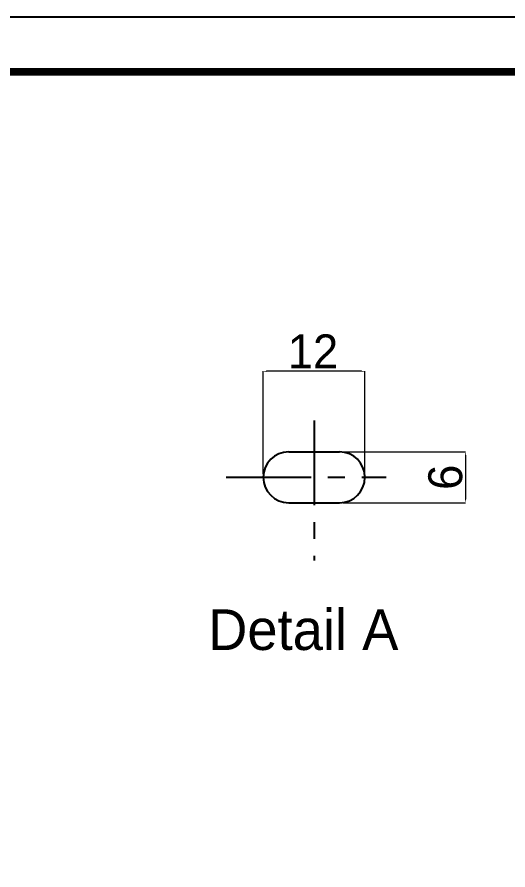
# Model space of a CAD drawing. Extents: x 16296677466 to 16296685071, y -37409618000 to -37409615214.
# Drawn here: x 16296683809 to 16296684389, y -37409616221 to -37409615214 of the extents above; entities that cross this region are included whole.
import ezdxf

# ---------------------------------------------------------------- set-up
doc = ezdxf.new("R2010")
doc.units = 0
doc.header["$LTSCALE"] = 10
doc.header["$MEASUREMENT"] = 0
doc.header["$PDMODE"] = 3
doc.header["$PDSIZE"] = -10
doc.linetypes.add('CENTER', pattern=[2, 1.25, -0.25, 0.25, -0.25])
doc.linetypes.add('CENTER2S', pattern=[16, 10, -2, 2, -2])
doc.layers.get('0').update_dxf_attribs({"linetype": 'CONTINUOUS'})
doc.layers.get('DEFPOINTS').update_dxf_attribs({"linetype": 'CONTINUOUS'})
doc.layers.add('Center line', color=10, linetype='CENTER')
doc.styles.add('Daelim Dimension', font='\x7f\x7f\x7f\x7f.TTF')
doc.dimstyles.new('DEFAULT', dxfattribs={"dimscale": 2, "dimtxt": 2, "dimasz": 2, "dimexe": 0, "dimexo": 2, "dimgap": 1, "dimtad": 1, "dimdec": 1, "dimzin": 9, "dimdsep": 46, "dimtxsty": 'Daelim Dimension', "dimcen": 0.5, "dimclrd": 252, "dimclre": 252, "dimclrt": 3, "dimadec": 1, "dimazin": 0, "dimtfac": 1, "dimtdec": 1, "dimtix": 1, "dimtmove": 0, "dimatfit": 3, "dimfxl": 0, "dimtolj": 1, "dimtzin": 1, "dimlwd": 9, "dimlwe": 9, "dimarcsym": 0})

# ---------------------------------------------------------------- blocks, each defined once
blk = doc.blocks.new('*D31')
at = {"color": 5, "lineweight": 9}
for p, q in [((16296684100.14782, -37409615753.561867), (16296684100.14782, -37409615632.440193)), ((16296684216.14782, -37409615632.440193), (16296684104.14782, -37409615632.440193)), ((16296684220.14782, -37409615753.561867), (16296684220.14782, -37409615632.440193))]:
    blk.add_line(p, q, dxfattribs=at)
at = {"color": 5}
for points in [[(16296684104.14782, -37409615631.773529), (16296684104.14782, -37409615633.106857), (16296684100.14782, -37409615632.440193)], [(16296684216.14782, -37409615631.773529), (16296684216.14782, -37409615633.106857), (16296684220.14782, -37409615632.440193)]]:
    blk.add_solid(points, dxfattribs=at)
at = {"layer": 'DEFPOINTS', "color": 0}
for p in [(16296684100.14782, -37409615632.440193), (16296684100.14782, -37409615757.561867), (16296684220.14782, -37409615757.561867)]:
    blk.add_point(p, dxfattribs=at)
at = {"color": 7, "insert": (16296684158.859159, -37409615608.866524), "char_height": 40, "attachment_point": 5, "style": 'Daelim Dimension'}
blk.add_mtext('\\A1;12', dxfattribs=at)
blk = doc.blocks.new('*D32')
at = {"color": 5, "lineweight": 9}
for p, q in [((16296684194.14782, -37409615727.561867), (16296684339.081051, -37409615727.561867)), ((16296684339.081051, -37409615731.561867), (16296684339.081051, -37409615783.561867)), ((16296684194.14782, -37409615787.561867), (16296684339.081051, -37409615787.561867))]:
    blk.add_line(p, q, dxfattribs=at)
at = {"color": 5}
for points in [[(16296684338.414391, -37409615731.561867), (16296684339.747721, -37409615731.561867), (16296684339.081051, -37409615727.561867)], [(16296684338.414391, -37409615783.561867), (16296684339.747721, -37409615783.561867), (16296684339.081051, -37409615787.561867)]]:
    blk.add_solid(points, dxfattribs=at)
at = {"layer": 'DEFPOINTS', "color": 0}
for p in [(16296684190.14782, -37409615727.561867), (16296684190.14782, -37409615787.561867), (16296684339.081051, -37409615787.561867)]:
    blk.add_point(p, dxfattribs=at)
at = {"color": 7, "insert": (16296684315.3071, -37409615757.561867), "char_height": 40, "attachment_point": 5, "rotation": 90, "style": 'Daelim Dimension'}
blk.add_mtext('\\A1;6', dxfattribs=at)

msp = doc.modelspace()

# ---------------------------------------------------------------- linework, layer by layer
for p, q in [((16296684130.14782, -37409615727.561867), (16296684190.14782, -37409615727.561867)), ((16296684130.14782, -37409615787.561867), (16296684190.14782, -37409615787.561867))]:
    msp.add_line(p, q)
at = {"ltscale": 0.5}
msp.add_lwpolyline([(16296681268.601179, -37409618000.160339), (16296685070.85784, -37409618000.160339), (16296685070.85784, -37409615214.17511), (16296681268.601179, -37409615214.17511)], close=True, dxfattribs=at)
at = {"color": 5, "linetype": 'ByBlock', "lineweight": 200, "const_width": 8.76096}
msp.add_lwpolyline([(16296681329.74214, -37409617880.866997), (16296685009.345341, -37409617880.866997), (16296685009.345341, -37409615278.861832), (16296681329.74214, -37409615278.861832)], close=True, dxfattribs=at)
for centre, start, end in [((16296684130.14782, -37409615757.561867), 90, 180), ((16296684190.14782, -37409615757.561867), 0, 90), ((16296684130.14782, -37409615757.561867), 180, 270), ((16296684190.14782, -37409615757.561867), 270, 0)]:
    msp.add_arc(centre, 30, start, end)
at = {"layer": 'Center line', "linetype": 'CENTER2S'}
for p, q in [((16296684160.14782, -37409615690.419548), (16296684160.14782, -37409615855.73455)), ((16296684056.51363, -37409615757.561867), (16296684245.272129, -37409615757.561867))]:
    msp.add_line(p, q, dxfattribs=at)

# ---------------------------------------------------------------- texts
at = {"insert": (16296684147.382401, -37409615937.814407), "char_height": 48, "width": 269.86791127, "attachment_point": 5, "style": 'Daelim Dimension'}
msp.add_mtext('Detail A', dxfattribs=at)

# ---------------------------------------------------------------- dimensions: what is measured, and where the dimension line sits
dim = msp.add_linear_dim(base=(16296684100.14782, -37409615632.440193), p1=(16296684220.14782, -37409615757.561867), p2=(16296684100.14782, -37409615757.561867), text='12', dimstyle='DEFAULT', override={"dimtxt": 20, "dimclrd": 5, "dimclre": 5, "dimclrt": 7})
dim.commit()
dim.dimension.update_dxf_attribs({"geometry": '*D31', "text_midpoint": (16296684158.859159, -37409615632.440193), "dimtype": 160})
dim = msp.add_linear_dim(base=(16296684339.081051, -37409615787.561867), p1=(16296684190.14782, -37409615727.561867), p2=(16296684190.14782, -37409615787.561867), angle=90, text='6', dimstyle='DEFAULT', override={"dimtxt": 20, "dimclrd": 5, "dimclre": 5, "dimclrt": 7})
dim.commit()
dim.dimension.update_dxf_attribs({"geometry": '*D32', "text_midpoint": (16296684339.08106, -37409615757.561867), "dimtype": 160})

doc.saveas('drawing.dxf')
